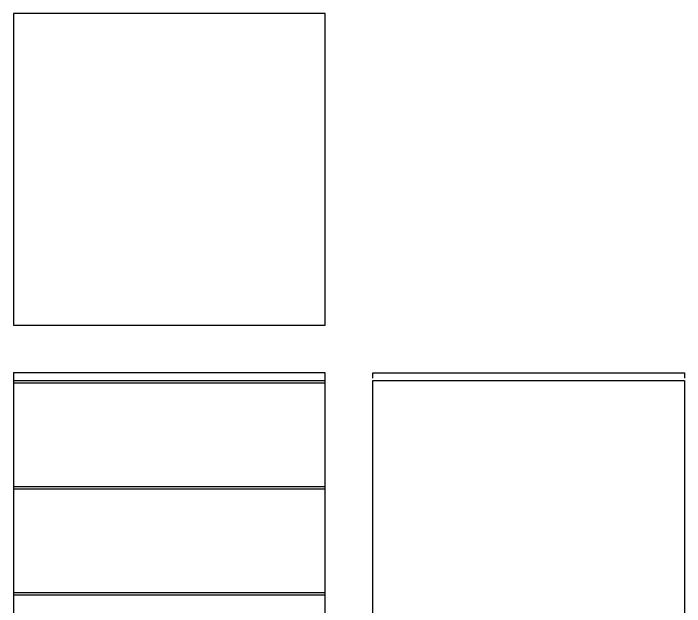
# Model space of a CAD drawing. Header units: centimetres. Extents: x 4 to 257, y 1 to 229.
# Drawn here: x 21.1 to 150.3, y 114.4 to 228.5 of the extents above; entities that cross this region are included whole.
import ezdxf

# ---------------------------------------------------------------- set-up
doc = ezdxf.new("R2010")
doc.units = ezdxf.units.CM

msp = doc.modelspace()

# ---------------------------------------------------------------- linework, layer by layer
for p, q in [((81.068, 159.35), (21.068, 159.35)), ((21.068, 159.35), (21.068, 75.35)), ((81.068, 60.35), (81.068, 159.35)), ((90.26, 158.35), (90.26, 159.35)), ((90.26, 159.35), (150.26, 159.35)), ((150.26, 159.35), (150.26, 158.35)), ((21.068, 157.85), (81.068, 157.85)), ((21.068, 157.45), (81.068, 157.45)), ((21.068, 137.45), (81.068, 137.45)), ((21.068, 137.05), (81.068, 137.05)), ((21.068, 117.05), (81.068, 117.05)), ((21.068, 116.65), (81.068, 116.65))]:
    msp.add_line(p, q)
for points in [[(21.068, 168.527), (81.068, 168.527), (81.068, 228.527), (21.068, 228.527)], [(90.26, 157.85), (150.26, 157.85), (150.26, 75.85), (90.26, 75.85)]]:
    msp.add_lwpolyline(points, close=True)

doc.saveas('drawing.dxf')
